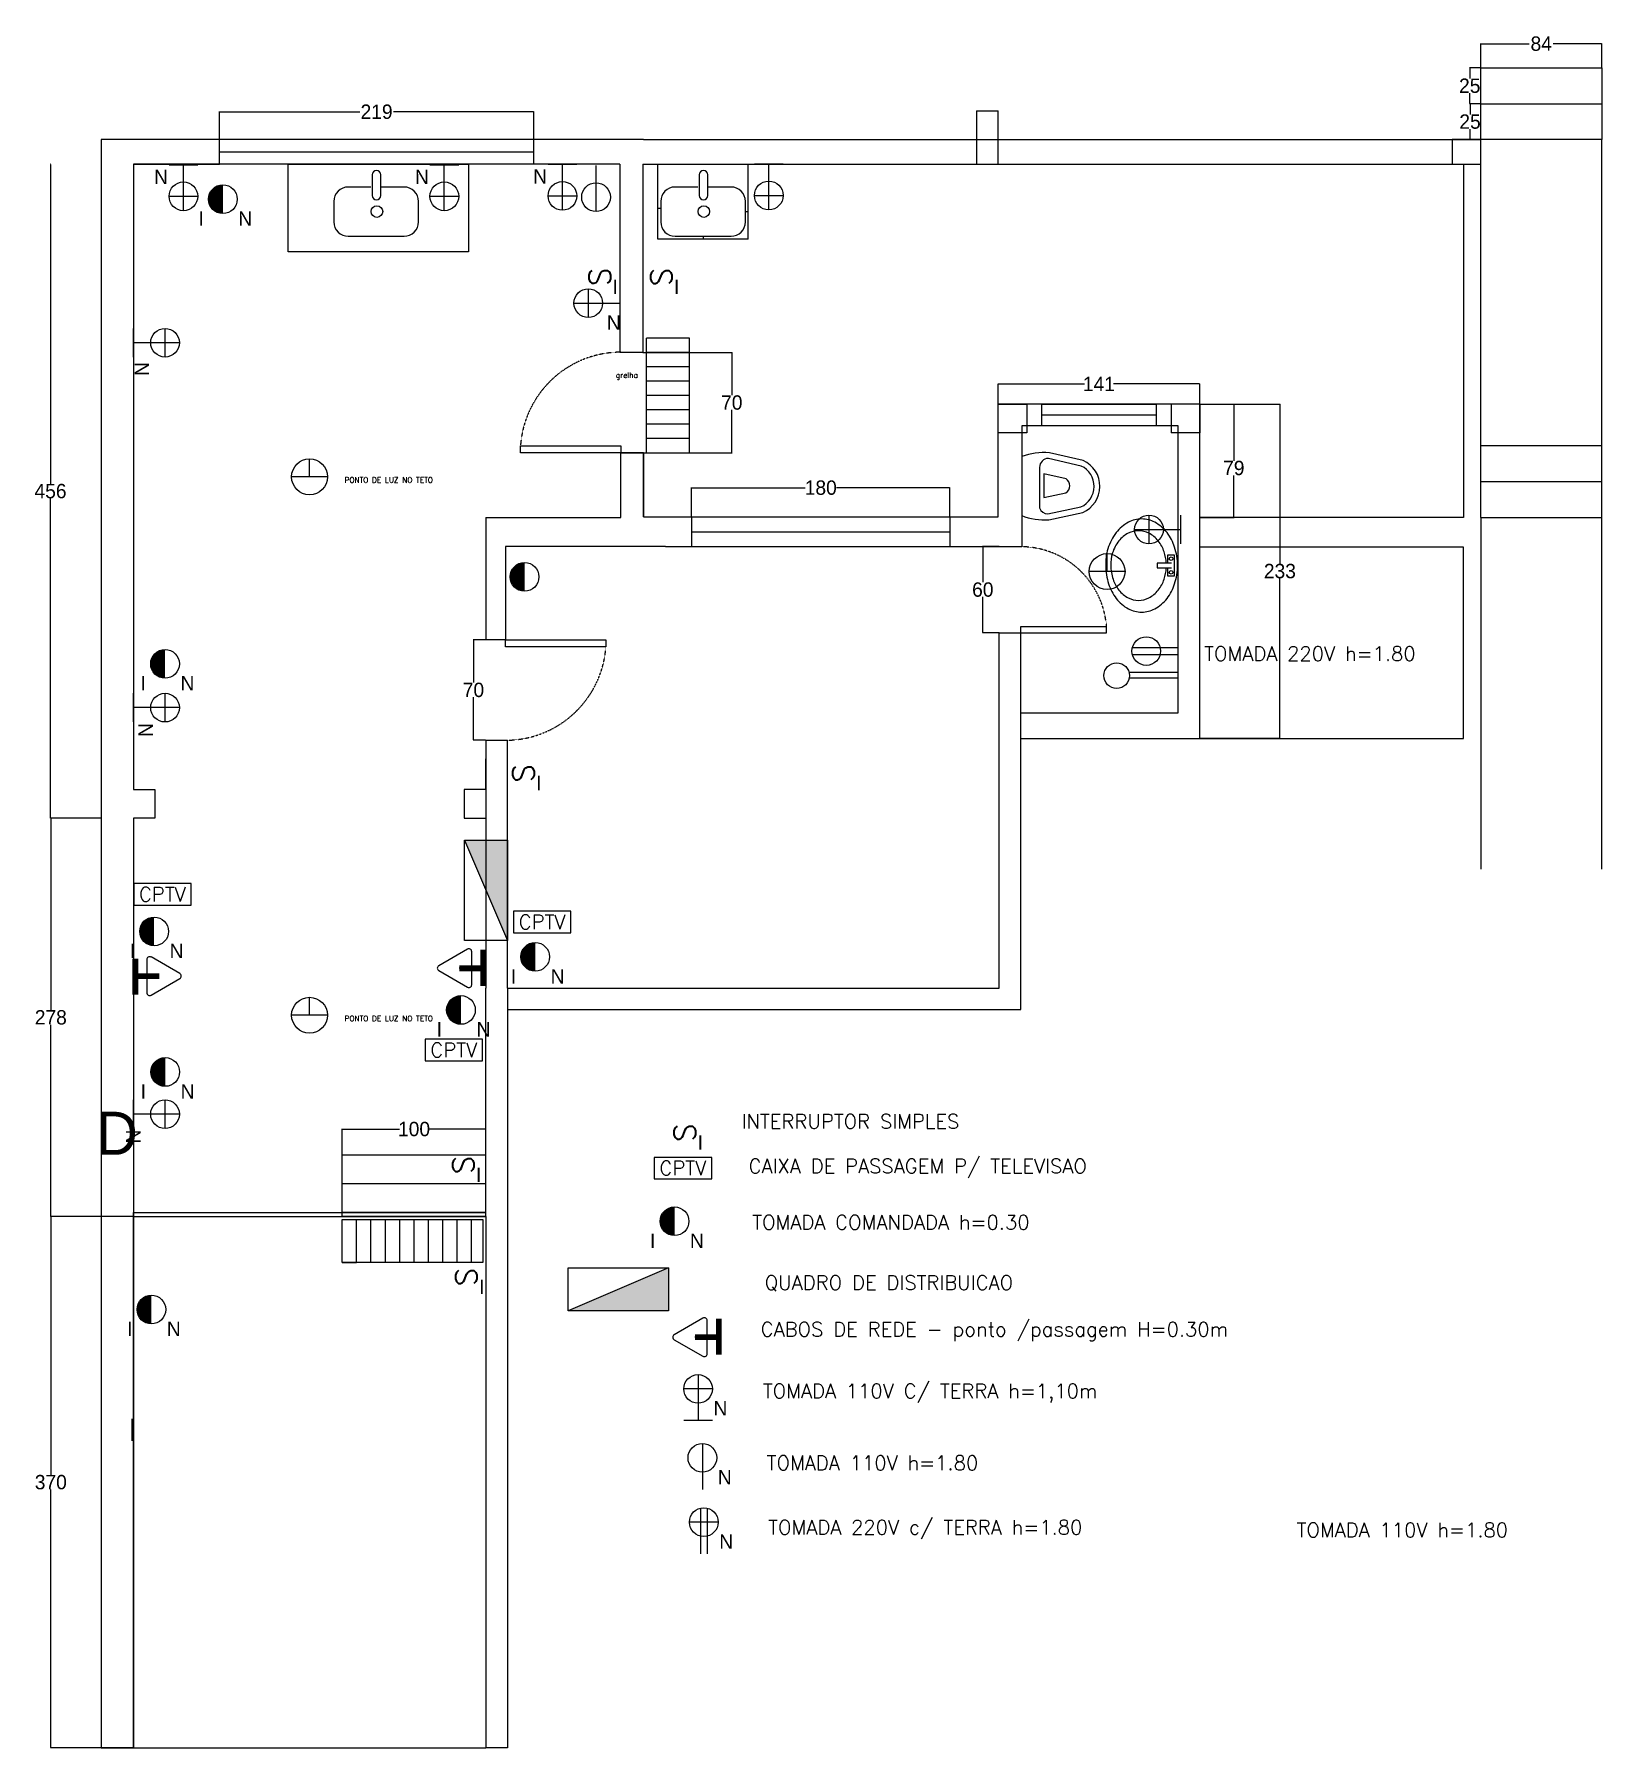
# Model space of a CAD drawing. Header units: inches. Extents: x -2639 to 1430, y -2753 to 410.
# Drawn here: x -424 to 668, y -986 to 207 of the extents above; entities that cross this region are included whole.
import ezdxf
from ezdxf.enums import TextEntityAlignment as Align

# ---------------------------------------------------------------- set-up
doc = ezdxf.new("R2010")
doc.units = ezdxf.units.IN
doc.header["$MEASUREMENT"] = 0
doc.linetypes.add('DASHED2', pattern=[0.375, 0.25, -0.125])
for name, color, linetype in [('2-MATERIAIS', 230, 'Continuous'), ('AMPLIACAO', 1, 'Continuous'), ('COTACAO', 230, 'Continuous'), ('COTAS-TEXTOS', 1, 'Continuous'), ('ELET-PONTOS', 5, 'Continuous'), ('ELETRICA-COMAND', 230, 'Continuous'), ('FEATURES', 1, 'Continuous'), ('PORTAS', 1, 'Continuous'), ('PTOSTEL', 5, 'Continuous'), ('PTSOMTV', 5, 'Continuous')]:
    doc.layers.add(name, color=color, linetype=linetype)
doc.styles.add('ROMANS', font='romans')
doc.dimstyles.new('Copy of Standard', dxfattribs={"dimtxt": 10.0005, "dimasz": 0.18, "dimexe": 0.18, "dimexo": 0.0625, "dimgap": 0.09, "dimtad": 0, "dimtih": 1, "dimtoh": 1, "dimdec": 0, "dimzin": 0, "dimdsep": 46, "dimtxsty": 'Standard', "dimcen": 0.09, "dimadec": 0, "dimazin": 0, "dimtfac": 1, "dimtdec": 0, "dimtofl": 0, "dimtmove": 0, "dimatfit": 3, "dimfxl": 1, "dimtolj": 1, "dimtzin": 0, "dimarcsym": 0})

# ---------------------------------------------------------------- blocks, each defined once
blk = doc.blocks.new('PET-LAV')
for p, q in [((-2.75, 7.26), (-2.75, 8.85)), ((-2.75, 8.85), (2.68, 8.85)), ((2.68, 8.85), (2.68, 7.26)), ((-0.65, 7.26), (-2.75, 7.26)), ((-0.65, 8.21), (-0.65, 4.56)), ((-0.65, 4.56), (0.58, 4.56)), ((0.58, 4.56), (0.58, 8.21)), ((2.68, 7.26), (0.58, 7.26))]:
    blk.add_line(p, q)
blk.add_lwpolyline([(-11.9, 0.58, 0.123897), (-11.06, -2.79, 0.105642), (-8.43, -5.89, 0.087132), (-4.33, -8.04, 0.093483), (-0.04, -8.57, 0.077421), (4.63, -7.84, 0.087132), (8.36, -5.89, 0.105642), (10.98, -2.79, 0.123897), (11.83, 0.58, 0.123897), (10.98, 3.95, 0.105642), (8.36, 7.05, 0.087132), (4.63, 9, 0.077421), (-0.04, 9.73, 0.077421), (-4.7, 9, 0.087132), (-8.43, 7.05, 0.105642), (-11.06, 3.95, 0.123897)], format="xyb", close=True)
for points in [[(-0.65, 6.86, 0.065957), (-3.52, 6.32, 0.088789), (-6.31, 4.81, 0.105013), (-8.27, 2.42, 0.120301), (-8.91, -0.2, 0.120301)], [(-8.91, -0.2, 0.120301), (-8.27, -2.83, 0.105013), (-6.31, -5.21, 0.088789), (-3.24, -6.87, 0.096303), (-0.04, -7.28, 0.079957), (3.45, -6.72, 0.088789), (6.24, -5.21, 0.105013), (8.2, -2.83, 0.120301), (8.84, -0.2, 0.120301), (8.2, 2.42, 0.105013), (6.24, 4.81, 0.088789), (3.45, 6.32, 0.065957), (0.58, 6.86, 0.079957)]]:
    blk.add_lwpolyline(points, format="xyb")
for centre in [(-1.78, 8.09), (1.7, 8.09)]:
    blk.add_circle(centre, 0.457)
blk = doc.blocks.new('PIA1')
at = {"layer": 'FEATURES', "xscale": 0.0273264, "yscale": 0.0273264, "zscale": 0.0273264, "rotation": 90}
blk.add_blockref('PET-LAV', (0.266, 0.001), dxfattribs=at)
blk = doc.blocks.new('T24')
at = {"layer": 'ELET-PONTOS'}
for p, q in [((-2.4, -0.3), (-2.4, -32.2)), ((2.4, -0.3), (2.4, -32.2))]:
    blk.add_line(p, q, dxfattribs=at)
blk.add_circle((0, -10), 10, dxfattribs=at)
blk = doc.blocks.new('T7')
at = {"layer": 'ELET-PONTOS'}
for p, q in [((0, 0), (0, -32)), ((10, -10), (-10, -10)), ((10, -32), (-10, -32))]:
    blk.add_line(p, q, dxfattribs=at)
blk.add_circle((0, -10), 10, dxfattribs=at)
blk = doc.blocks.new('T4')
at = {"layer": 'ELET-PONTOS'}
blk.add_line((0, 0), (0, -32), dxfattribs=at)
blk.add_circle((0, -10), 10, dxfattribs=at)
blk = doc.blocks.new('QDDIST')
at = {"layer": 'ELET-PONTOS'}
for p, q in [((-35, 0), (-35, 30)), ((-35, 30), (35, 30)), ((35, 30), (-35, 0)), ((35, 30), (35, 0)), ((35, 0), (-35, 0))]:
    blk.add_line(p, q, dxfattribs=at)
blk.add_solid([(-35, 0), (35, 30), (35, 0)], dxfattribs=at)
blk = doc.blocks.new('T28')
at = {"layer": 'ELET-PONTOS'}
for p, q in [((10, -10), (-10, -10)), ((-2.4, -0.3), (-2.4, -32)), ((2.4, -0.3), (2.4, -32))]:
    blk.add_line(p, q, dxfattribs=at)
blk.add_circle((0, -10), 10, dxfattribs=at)
blk = doc.blocks.new('PTTELBX')
at = {"layer": 'PTOSTEL'}
for p, q in [((21, 13.3), (1, 1.7)), ((24, -11.5), (24, 11.5)), ((1, -1.7), (21, -13.3)), ((11, -7.5), (11, -7.5))]:
    blk.add_line(p, q, dxfattribs=at)
for centre, start, end in [((22, 11.5), 0, 120), ((2, 0), 120, 240), ((22, -11.5), 240, 0)]:
    blk.add_arc(centre, 2, start, end, dxfattribs=at)
blk = doc.blocks.new('T10')
at = {"layer": 'ELET-PONTOS', "const_width": 10}
blk.add_lwpolyline([(0, -5, 0.999979), (0, -15, 1)], format="xyb", dxfattribs=at)
at = {"layer": 'ELET-PONTOS'}
blk.add_circle((0, -10), 10, dxfattribs=at)
blk = doc.blocks.new('CXPSTV')
at = {"layer": 'ELET-PONTOS'}
for p, q in [((-20, 0), (-20, -15)), ((20, 0), (-20, 0)), ((20, -15), (20, 0)), ((-20, -15), (20, -15))]:
    blk.add_line(p, q, dxfattribs=at)
at = {"layer": 'PTSOMTV', "style": 'ROMANS'}
blk.add_text('CPTV', height=10, dxfattribs=at).set_placement((-0.1, -7.5), align=Align.MIDDLE)
blk = doc.blocks.new('S1')
at = {"layer": 'ELET-PONTOS', "style": 'ROMANS'}
blk.add_text('S', height=15, dxfattribs=at).set_placement((0, -20), align=Align.MIDDLE)
blk = doc.blocks.new('*D171')
at = {"layer": 'COTACAO', "color": 0, "lineweight": -2}
for p, q in [((388.4, -50.4), (412.2, -50.4)), ((412, -50.5), (412, -89.8)), ((412, -129.1), (412, -100)), ((388.4, -129.3), (412.2, -129.3))]:
    blk.add_line(p, q, dxfattribs=at)
at = {"layer": 'COTACAO', "color": 0}
for points in [[(412, -50.5), (412, -50.5), (412, -50.4)], [(412, -129.1), (412, -129.1), (412, -129.3)]]:
    blk.add_solid(points, dxfattribs=at)
at = {"layer": 'Defpoints', "color": 0}
for p in [(388.3, -50.4), (388.3, -129.3), (412, -129.3)]:
    blk.add_point(p, dxfattribs=at)
at = {"layer": 'COTACAO', "color": 0, "insert": (412, -94.9), "char_height": 10, "attachment_point": 5}
blk.add_mtext('\\A1;79', dxfattribs=at)
blk = doc.blocks.new('*D172')
at = {"layer": 'COTACAO', "color": 0, "lineweight": -2}
for p, q in [((247.7, -50.3), (247.7, -36.2)), ((247.9, -36.3), (307.9, -36.3)), ((388.1, -36.3), (328.1, -36.3)), ((388.3, -50.3), (388.3, -36.2))]:
    blk.add_line(p, q, dxfattribs=at)
at = {"layer": 'COTACAO', "color": 0}
for points in [[(247.9, -36.3), (247.9, -36.4), (247.7, -36.3)], [(388.1, -36.3), (388.1, -36.4), (388.3, -36.3)]]:
    blk.add_solid(points, dxfattribs=at)
at = {"layer": 'Defpoints', "color": 0}
for p in [(388.3, -36.3), (247.7, -50.4), (388.3, -50.4)]:
    blk.add_point(p, dxfattribs=at)
at = {"layer": 'COTACAO', "color": 0, "insert": (318, -36.3), "char_height": 10, "attachment_point": 5}
blk.add_mtext('\\A1;141', dxfattribs=at)
blk = doc.blocks.new('*D173')
at = {"layer": 'COTACAO', "color": 0, "lineweight": -2}
for p, q in [((-294.7, 133.9), (-294.7, 153.4)), ((-294.5, 153.3), (-197, 153.3)), ((-76, 153.3), (-173.5, 153.3)), ((-75.8, 133.9), (-75.8, 153.4))]:
    blk.add_line(p, q, dxfattribs=at)
at = {"layer": 'COTACAO', "color": 0}
for points in [[(-294.5, 153.3), (-294.5, 153.2), (-294.7, 153.3)], [(-76, 153.3), (-76, 153.2), (-75.8, 153.3)]]:
    blk.add_solid(points, dxfattribs=at)
at = {"layer": 'Defpoints', "color": 0}
for p in [(-75.8, 153.3), (-294.7, 133.9), (-75.8, 133.9)]:
    blk.add_point(p, dxfattribs=at)
at = {"layer": 'COTACAO', "color": 0, "insert": (-185.3, 153.3), "char_height": 10, "attachment_point": 5}
blk.add_mtext('\\A1;219', dxfattribs=at)
blk = doc.blocks.new('*D174')
at = {"layer": 'COTACAO', "color": 0, "lineweight": -2}
for p, q in [((34.2, -128.9), (34.2, -108.4)), ((34.4, -108.6), (113.3, -108.6)), ((214, -108.6), (135.1, -108.6)), ((214.2, -128.9), (214.2, -108.4))]:
    blk.add_line(p, q, dxfattribs=at)
at = {"layer": 'COTACAO', "color": 0}
for points in [[(34.4, -108.6), (34.4, -108.6), (34.2, -108.6)], [(214, -108.6), (214, -108.6), (214.2, -108.6)]]:
    blk.add_solid(points, dxfattribs=at)
at = {"layer": 'Defpoints', "color": 0}
for p in [(214.2, -108.6), (34.2, -128.9), (214.2, -128.9)]:
    blk.add_point(p, dxfattribs=at)
at = {"layer": 'COTACAO', "color": 0, "insert": (124.2, -108.6), "char_height": 10, "attachment_point": 5}
blk.add_mtext('\\A1;180', dxfattribs=at)
blk = doc.blocks.new('*D175')
at = {"layer": 'COTACAO', "color": 0, "lineweight": -2}
for p, q in [((0.2, -14.3), (62.4, -14.3)), ((62.2, -14.4), (62.2, -44.2)), ((62.2, -84.1), (62.2, -54.4)), ((0.8, -84.3), (62.4, -84.3))]:
    blk.add_line(p, q, dxfattribs=at)
at = {"layer": 'COTACAO', "color": 0}
for points in [[(62.2, -14.4), (62.3, -14.4), (62.2, -14.3)], [(62.2, -84.1), (62.3, -84.1), (62.2, -84.3)]]:
    blk.add_solid(points, dxfattribs=at)
at = {"layer": 'Defpoints', "color": 0}
for p in [(0.2, -14.3), (0.7, -84.3), (62.2, -84.3)]:
    blk.add_point(p, dxfattribs=at)
at = {"layer": 'COTACAO', "color": 0, "insert": (62.2, -49.3), "char_height": 10, "attachment_point": 5}
blk.add_mtext('\\A1;70', dxfattribs=at)
blk = doc.blocks.new('*D176')
at = {"layer": 'COTACAO', "color": 0, "lineweight": -2}
for p, q in [((-109.3, -214.5), (-118, -214.5)), ((-117.8, -214.7), (-117.8, -244.4)), ((-117.8, -284.3), (-117.8, -254.6)), ((-109.3, -284.5), (-118, -284.5))]:
    blk.add_line(p, q, dxfattribs=at)
at = {"layer": 'COTACAO', "color": 0}
for points in [[(-117.8, -214.7), (-117.7, -214.7), (-117.8, -214.5)], [(-117.8, -284.3), (-117.7, -284.3), (-117.8, -284.5)]]:
    blk.add_solid(points, dxfattribs=at)
at = {"layer": 'Defpoints', "color": 0}
for p in [(-109.2, -214.5), (-117.8, -284.5), (-109.2, -284.5)]:
    blk.add_point(p, dxfattribs=at)
at = {"layer": 'COTACAO', "color": 0, "insert": (-117.8, -249.5), "char_height": 10, "attachment_point": 5}
blk.add_mtext('\\A1;70', dxfattribs=at)
blk = doc.blocks.new('*D177')
at = {"layer": 'COTACAO', "color": 0, "lineweight": -2}
for p, q in [((248.4, -149.6), (236.9, -149.6)), ((237.1, -149.8), (237.1, -174.5)), ((237.1, -209.4), (237.1, -184.7)), ((248.4, -209.6), (236.9, -209.6))]:
    blk.add_line(p, q, dxfattribs=at)
at = {"layer": 'COTACAO', "color": 0}
for points in [[(237, -149.8), (237.1, -149.8), (237.1, -149.6)], [(237, -209.4), (237.1, -209.4), (237.1, -209.6)]]:
    blk.add_solid(points, dxfattribs=at)
at = {"layer": 'Defpoints', "color": 0}
for p in [(237.1, -149.6), (248.5, -149.6), (248.5, -209.6)]:
    blk.add_point(p, dxfattribs=at)
at = {"layer": 'COTACAO', "color": 0, "insert": (237.1, -179.6), "char_height": 10, "attachment_point": 5}
blk.add_mtext('\\A1;60', dxfattribs=at)
blk = doc.blocks.new('*D178')
at = {"layer": 'COTACAO', "color": 0, "lineweight": -2}
for p, q in [((-209.2, -573.3), (-209.2, -555.2)), ((-209, -555.4), (-169.3, -555.4)), ((-109.4, -555.4), (-149.1, -555.4)), ((-109.2, -573.3), (-109.2, -555.2))]:
    blk.add_line(p, q, dxfattribs=at)
at = {"layer": 'COTACAO', "color": 0}
for points in [[(-209, -555.4), (-209, -555.4), (-209.2, -555.4)], [(-109.4, -555.4), (-109.4, -555.4), (-109.2, -555.4)]]:
    blk.add_solid(points, dxfattribs=at)
at = {"layer": 'Defpoints', "color": 0}
for p in [(-209.2, -555.4), (-209.2, -573.4), (-109.2, -573.4)]:
    blk.add_point(p, dxfattribs=at)
at = {"layer": 'COTACAO', "color": 0, "insert": (-159.2, -555.4), "char_height": 10, "attachment_point": 5}
blk.add_mtext('\\A1;100', dxfattribs=at)
blk = doc.blocks.new('*D179')
at = {"layer": 'COTACAO', "color": 0, "lineweight": -2}
for p, q in [((584.1, 183.9), (584.1, 200.9)), ((584.2, 200.7), (617.8, 200.7)), ((668.2, 200.7), (634.6, 200.7)), ((668.4, 183.9), (668.4, 200.9))]:
    blk.add_line(p, q, dxfattribs=at)
at = {"layer": 'COTACAO', "color": 0}
for points in [[(584.2, 200.8), (584.2, 200.7), (584.1, 200.7)], [(668.2, 200.8), (668.2, 200.7), (668.4, 200.7)]]:
    blk.add_solid(points, dxfattribs=at)
at = {"layer": 'Defpoints', "color": 0}
for p in [(668.4, 200.7), (584.1, 183.9), (668.4, 183.9)]:
    blk.add_point(p, dxfattribs=at)
at = {"layer": 'COTACAO', "color": 0, "insert": (626.2, 200.7), "char_height": 10, "attachment_point": 5}
blk.add_mtext('\\A1;84', dxfattribs=at)
blk = doc.blocks.new('*D180')
at = {"layer": 'COTACAO', "color": 0, "lineweight": -2}
for p, q in [((584, 183.9), (576.2, 183.9)), ((576.4, 183.7), (576.4, 176.5)), ((584, 158.9), (576.2, 158.9)), ((576.4, 159), (576.4, 166.3))]:
    blk.add_line(p, q, dxfattribs=at)
at = {"layer": 'COTACAO', "color": 0}
for points in [[(576.4, 183.7), (576.4, 183.7), (576.4, 183.9)], [(576.4, 159), (576.4, 159), (576.4, 158.9)]]:
    blk.add_solid(points, dxfattribs=at)
at = {"layer": 'Defpoints', "color": 0}
for p in [(576.4, 183.9), (584.1, 183.9), (584.1, 158.9)]:
    blk.add_point(p, dxfattribs=at)
at = {"layer": 'COTACAO', "color": 0, "insert": (576.4, 171.4), "char_height": 10, "attachment_point": 5}
blk.add_mtext('\\A1;25', dxfattribs=at)
blk = doc.blocks.new('*D181')
at = {"layer": 'COTACAO', "color": 0, "lineweight": -2}
for p, q in [((584, 158.9), (576.4, 158.9)), ((576.6, 158.7), (576.6, 151.5)), ((584, 133.9), (576.4, 133.9)), ((576.6, 134), (576.6, 141.3))]:
    blk.add_line(p, q, dxfattribs=at)
at = {"layer": 'COTACAO', "color": 0}
for points in [[(576.6, 158.7), (576.7, 158.7), (576.6, 158.9)], [(576.6, 134), (576.7, 134), (576.6, 133.9)]]:
    blk.add_solid(points, dxfattribs=at)
at = {"layer": 'Defpoints', "color": 0}
for p in [(576.6, 158.9), (584.1, 158.9), (584.1, 133.9)]:
    blk.add_point(p, dxfattribs=at)
at = {"layer": 'COTACAO', "color": 0, "insert": (576.6, 146.4), "char_height": 10, "attachment_point": 5}
blk.add_mtext('\\A1;25', dxfattribs=at)
blk = doc.blocks.new('*D182')
at = {"layer": 'COTACAO', "color": 0, "lineweight": -2}
for p, q in [((-354.8, -616.4), (-412.5, -616.4)), ((-412.3, -616.5), (-412.3, -796.3)), ((-412.3, -986.2), (-412.3, -806.5)), ((-354.8, -986.4), (-412.5, -986.4))]:
    blk.add_line(p, q, dxfattribs=at)
at = {"layer": 'COTACAO', "color": 0}
for points in [[(-412.3, -616.5), (-412.3, -616.5), (-412.3, -616.4)], [(-412.3, -986.2), (-412.3, -986.2), (-412.3, -986.4)]]:
    blk.add_solid(points, dxfattribs=at)
at = {"layer": 'Defpoints', "color": 0}
for p in [(-412.3, -616.4), (-354.7, -616.4), (-354.7, -986.4)]:
    blk.add_point(p, dxfattribs=at)
at = {"layer": 'COTACAO', "color": 0, "insert": (-412.3, -801.4), "char_height": 10, "attachment_point": 5}
blk.add_mtext('\\A1;370', dxfattribs=at)
blk = doc.blocks.new('*D183')
at = {"layer": 'COTACAO', "color": 0, "lineweight": -2}
for p, q in [((-377.3, -338.8), (-412.5, -338.8)), ((-412.3, -339), (-412.3, -472.5)), ((-412.3, -616.2), (-412.3, -482.7)), ((-377.3, -616.4), (-412.5, -616.4))]:
    blk.add_line(p, q, dxfattribs=at)
at = {"layer": 'COTACAO', "color": 0}
for points in [[(-412.3, -339), (-412.3, -339), (-412.3, -338.8)], [(-412.3, -616.2), (-412.3, -616.2), (-412.3, -616.4)]]:
    blk.add_solid(points, dxfattribs=at)
at = {"layer": 'Defpoints', "color": 0}
for p in [(-412.3, -338.8), (-377.3, -338.8), (-377.3, -616.4)]:
    blk.add_point(p, dxfattribs=at)
at = {"layer": 'COTACAO', "color": 0, "insert": (-412.3, -477.6), "char_height": 10, "attachment_point": 5}
blk.add_mtext('\\A1;278', dxfattribs=at)
blk = doc.blocks.new('*D184')
at = {"layer": 'COTACAO', "color": 0, "lineweight": -2}
for p, q in [((-412.3, 116.8), (-412.6, 116.8)), ((-412.5, 116.6), (-412.5, -105.9)), ((-412.5, -338.7), (-412.5, -116.1)), ((-412.4, -338.8), (-412.6, -338.8))]:
    blk.add_line(p, q, dxfattribs=at)
at = {"layer": 'COTACAO', "color": 0}
for points in [[(-412.5, 116.6), (-412.4, 116.6), (-412.5, 116.8)], [(-412.5, -338.7), (-412.4, -338.7), (-412.5, -338.8)]]:
    blk.add_solid(points, dxfattribs=at)
at = {"layer": 'Defpoints', "color": 0}
for p in [(-412.5, 116.8), (-412.2, 116.8), (-412.3, -338.8)]:
    blk.add_point(p, dxfattribs=at)
at = {"layer": 'COTACAO', "color": 0, "insert": (-412.5, -111), "char_height": 10, "attachment_point": 5}
blk.add_mtext('\\A1;456', dxfattribs=at)
blk = doc.blocks.new('*D185')
at = {"layer": 'Defpoints', "color": 0}
for p in [(388.4, -50.4), (388.4, -283.1), (444.1, -283.1)]:
    blk.add_point(p, dxfattribs=at)
at = {"layer": 'PORTAS', "color": 0, "lineweight": -2}
for p, q in [((388.4, -50.4), (444.3, -50.4)), ((444.1, -50.5), (444.1, -161.6)), ((444.1, -282.9), (444.1, -171.8)), ((388.4, -283.1), (444.3, -283.1))]:
    blk.add_line(p, q, dxfattribs=at)
at = {"layer": 'PORTAS', "color": 0}
for points in [[(444.1, -50.5), (444.2, -50.5), (444.1, -50.4)], [(444.1, -282.9), (444.2, -282.9), (444.1, -283.1)]]:
    blk.add_solid(points, dxfattribs=at)
at = {"layer": 'PORTAS', "color": 0, "insert": (444.1, -166.7), "char_height": 10, "attachment_point": 5}
blk.add_mtext('\\A1;233', dxfattribs=at)

msp = doc.modelspace()

# ---------------------------------------------------------------- linework, layer by layer
for p, q in [((584.1, 158.9), (584.1, 183.9)), ((584.1, 183.9), (668.4, 183.9)), ((668.4, 183.9), (668.4, 158.9)), ((584.1, 133.9), (584.1, 158.9)), ((584.1, 158.9), (668.4, 158.9)), ((668.4, 158.9), (668.4, 133.9)), ((-355.1, 133.9), (-377.3, 133.9)), ((-377.3, 133.9), (-377.3, -986.4)), ((0.7, 133.9), (-355.1, 133.9)), ((-294.7, 116.8), (-294.7, 133.9)), ((-75.8, 116.8), (-75.8, 133.9)), ((0.7, 133.9), (584.1, 133.9)), ((584.1, -129.3), (584.1, 133.9)), ((668.4, 133.9), (584.1, 133.9)), ((668.4, -374.3), (668.4, 133.9)), ((-294.7, 125.3), (-75.8, 125.3)), ((-354.7, 116.8), (-354.7, -318.8)), ((-15.8, 116.8), (-354.7, 116.8)), ((-354.7, 116.8), (-294.7, 116.8)), ((-15.8, 116.8), (-75.8, 116.8)), ((-15.8, 116.8), (-15.7, -14.3)), ((0.2, 116.8), (572, 116.8)), ((0.2, 116.8), (0.2, -14.3)), ((572, 116.8), (572, -129.3)), ((2.7, -84.3), (2.7, -4.3)), ((32.7, -4.3), (2.7, -4.3)), ((32.7, -84.3), (32.7, -4.3)), ((0.2, -14.3), (-15.7, -14.3)), ((32.7, -14.3), (2.7, -14.3)), ((32.7, -24.3), (2.7, -24.3)), ((32.7, -34.3), (2.7, -34.3)), ((32.7, -44.3), (2.7, -44.3)), ((32.7, -54.3), (2.7, -54.3)), ((247.7, -128.9), (247.7, -50.4)), ((388.3, -50.4), (247.7, -50.4)), ((278, -50.4), (358, -50.4)), ((278, -50.4), (278, -65.4)), ((278, -57.9), (358, -57.9)), ((358, -50.4), (358, -65.4)), ((388.3, -283.3), (388.3, -50.4)), ((32.7, -64.3), (2.7, -64.3)), ((373.3, -65.4), (264.2, -65.4)), ((264.2, -65.4), (264.2, -149.6)), ((373.3, -265.4), (373.3, -65.4)), ((32.7, -74.3), (2.7, -74.3)), ((32.7, -84.3), (32.7, -74.3)), ((668.4, -79.3), (584.1, -79.3)), ((668.4, -104.3), (668.4, -79.3)), ((-15, -129.4), (-15, -84.3)), ((-15, -84.3), (0.7, -84.3)), ((0.7, -84.3), (-15, -84.3)), ((0.7, -84.3), (0.7, -128.9)), ((0.7, -128.9), (0.7, -84.3)), ((2.7, -84.3), (32.7, -84.3)), ((584.1, -129.3), (584.1, -104.3)), ((584.1, -129.3), (584.1, -104.3)), ((584.1, -104.3), (668.4, -104.3)), ((-109.2, -129.4), (-15, -129.4)), ((-109.2, -129.4), (-109.2, -214.5)), ((0.7, -128.9), (0.7, -128.9)), ((0.7, -128.9), (247.7, -128.9)), ((34.2, -128.9), (214.2, -128.9)), ((34.2, -128.9), (34.2, -149.6)), ((214.2, -128.9), (214.2, -149.6)), ((572, -129.3), (388.3, -129.3)), ((584.1, -129.3), (584.1, -374.3)), ((584.1, -129.3), (668.4, -129.3)), ((34.2, -139.3), (214.2, -139.3)), ((16, -149.6), (-95.5, -149.6)), ((-95.5, -149.6), (-95.5, -214.5)), ((16, -149.6), (264.2, -149.6)), ((373.3, -265.4), (373.3, -149.8)), ((572, -150), (388.3, -150)), ((572, -283.3), (572, -150)), ((373.3, -265.4), (373.3, -195.4)), ((-95.5, -214.5), (-109.2, -214.5)), ((248.5, -457.2), (248.5, -209.6)), ((248.5, -209.6), (263.5, -209.6)), ((263.5, -472.2), (263.5, -209.6)), ((263.5, -265.4), (373.3, -265.4)), ((-109.2, -284.5), (-109.2, -457.2)), ((-94.1, -457.2), (-94.1, -284.5)), ((263.5, -283.3), (572, -283.3)), ((-109.2, -318.8), (-109.2, -297.4)), ((-354.7, -318.8), (-339.7, -318.8)), ((-339.7, -318.8), (-339.7, -338.8)), ((-109.2, -318.8), (-124.2, -318.8)), ((-124.2, -318.8), (-124.2, -338.8)), ((-109.2, -318.8), (-109.2, -318.8)), ((-339.7, -338.8), (-354.7, -338.8)), ((-354.7, -338.8), (-354.7, -986.4)), ((-124.2, -338.8), (-109.2, -338.8)), ((-109.2, -616.4), (-109.2, -457.2)), ((-94.1, -457.2), (248.5, -457.2)), ((-94.1, -457.2), (-94.1, -986.4)), ((-94.1, -472.2), (263.5, -472.2)), ((-209.2, -593.4), (-209.2, -573.4)), ((-209.2, -573.4), (-109.2, -573.4)), ((-209.2, -613.4), (-209.2, -593.4)), ((-209.2, -593.4), (-109.2, -593.4)), ((-354.7, -616.4), (-354.7, -613.4)), ((-354.7, -613.4), (-109.2, -613.4)), ((-354.7, -986.4), (-354.7, -616.4)), ((-354.7, -616.4), (-109.2, -616.4)), ((-109.2, -613.4), (-209.2, -613.4)), ((-109.2, -613.4), (-209.2, -613.4)), ((-209.2, -618.4), (-111.2, -618.4)), ((-209.2, -648.4), (-209.2, -618.4)), ((-199.2, -648.4), (-199.2, -618.4)), ((-189.2, -648.4), (-189.2, -618.4)), ((-179.2, -648.4), (-179.2, -618.4)), ((-169.2, -648.4), (-169.2, -618.4)), ((-159.2, -648.4), (-159.2, -618.4)), ((-149.2, -648.4), (-149.2, -618.4)), ((-139.2, -648.4), (-139.2, -618.4)), ((-129.2, -648.4), (-129.2, -618.4)), ((-119.2, -648.4), (-119.2, -618.4)), ((-111.2, -618.4), (-111.2, -648.4)), ((-109.2, -616.4), (-109.2, -986.4)), ((-111.2, -648.4), (-209.2, -648.4)), ((-209.2, -648.4), (-199.2, -648.4)), ((-355.6, -772.6), (-355.6, -757.3)), ((-377.3, -986.4), (-109.2, -986.4)), ((-94.1, -986.4), (-109.2, -986.4))]:
    msp.add_line(p, q)
at = {"layer": '2-MATERIAIS', "linetype": 'Continuous'}
for p, q in [((-232, -101), (-232, -88.5)), ((-219.5, -101), (-244.5, -101)), ((323.7, -167), (323.7, -154.5)), ((336.2, -167), (311.2, -167)), ((-232, -476.1), (-232, -463.6)), ((-219.5, -476.1), (-244.5, -476.1))]:
    msp.add_line(p, q, dxfattribs=at)
at = {"layer": '2-MATERIAIS', "color": 3, "linetype": 'Continuous'}
for p, q in [((-345.3, -448.8), (-336.7, -448.8)), ((-119.1, -443.3), (-127.7, -443.4)), ((45.1, -700.4), (36.5, -700.4))]:
    msp.add_line(p, q, dxfattribs=at)
at = {"layer": '2-MATERIAIS', "const_width": 4}
for points in [[(-127.7, -443.4), (-119.1, -443.4), (-111, -443.4), (-111, -430.4)], [(-353.4, -448.8), (-353.4, -436.6)], [(-111, -443.4), (-111, -455.6)], [(-336.7, -448.8), (-345.3, -448.8), (-353.4, -448.8), (-353.4, -461.7)], [(36.5, -700.4), (45.1, -700.4), (53.2, -700.4), (53.2, -687.4)], [(53.2, -700.4), (53.2, -712.6)]]:
    msp.add_lwpolyline(points, dxfattribs=at)
at = {"layer": '2-MATERIAIS', "linetype": 'Continuous'}
for centre in [(-232, -101), (323.7, -167), (-232, -476.1)]:
    msp.add_circle(centre, 12.5, dxfattribs=at)
at = {"layer": 'AMPLIACAO'}
for p, q in [((10.7, 64.6), (10.7, 116.8)), ((73.7, 64.6), (73.7, 116.8)), ((12.7, 86), (10.7, 86)), ((71.7, 83.8), (73.7, 83.8)), ((73.7, 64.6), (10.7, 64.6)), ((42.2, 66.6), (42.2, 64.6)), ((264.2, -86.9), (264.2, -128)), ((373.2, -237.3), (339.1, -237.3)), ((373.2, -241.3), (339.2, -241.3))]:
    msp.add_line(p, q, dxfattribs=at)
msp.add_lwpolyline([(-121.2, 116.8), (-121.2, 55.8), (-246.9, 55.8), (-246.9, 116.8)], close=True, dxfattribs=at)
for points in [[(-182.3, 94.9), (-182.3, 109.5, 0.979441), (-188.3, 109.5), (-188.3, 94.9, 0.979441)], [(45.5, 94.9), (45.5, 109.5, 0.979441), (39.5, 109.5), (39.5, 94.9, 0.979441)], [(276.7, -122.6, 0.3355), (282.5, -126.9), (305.4, -122, 0.640451), (305.7, -93.5), (282.8, -88.2, 0.426933), (276.7, -94.4)], [(279.7, -115.4), (295, -112.1, 0.544856), (295.1, -102.5), (279.7, -99)]]:
    msp.add_lwpolyline(points, format="xyb", close=True, dxfattribs=at)
for points in [[(-189.3, 100.9), (-205.1, 100.9, 0.414214), (-215.1, 90.9), (-215.1, 76.6, 0.414214), (-205.1, 66.6), (-166.1, 66.6, 0.414214), (-156.1, 76.6), (-156.1, 90.9, 0.414214), (-166.1, 100.9), (-181.3, 100.9), (-182.3, 100.9)], [(38.5, 100.9), (22.7, 100.9, 0.414214), (12.7, 90.9), (12.7, 76.6, 0.414214), (22.7, 66.6), (61.7, 66.6, 0.414214), (71.7, 76.6), (71.7, 90.9, 0.414214), (61.7, 100.9), (46.5, 100.9), (45.5, 100.9)], [(264.2, -128, 0.114353), (283.1, -130.9), (306.7, -125.8, 0.65669), (307, -89.7), (283.5, -84.3, 0.116618), (264.2, -86.9, 0.116618)]]:
    msp.add_lwpolyline(points, format="xyb", dxfattribs=at)
for points in [[(-178.3, 100.9), (-179.3, 100.9)], [(49.5, 100.9), (48.5, 100.9)]]:
    msp.add_lwpolyline(points, dxfattribs=at)
for centre, radius in [((-185.1, 83.8), 4.04), ((42.7, 83.8), 4.04), ((330.4, -239.5), 8.93)]:
    msp.add_circle(centre, radius, dxfattribs=at)
at = {"layer": 'COTACAO'}
msp.add_line((-109.2, -284.5), (-94.1, -284.5), dxfattribs=at)
at = {"layer": 'PORTAS'}
for p, q in [((232.7, 153.9), (232.7, 116.8)), ((232.7, 153.9), (247.7, 153.9)), ((247.7, 133.9), (247.7, 153.9)), ((247.7, 116.8), (247.7, 133.9)), ((584.1, 133.9), (564.1, 133.9)), ((564.1, 133.9), (564.1, 116.8)), ((564.1, 116.8), (584.1, 116.8)), ((247.7, -50.4), (267.7, -50.4)), ((267.7, -50.4), (267.7, -70.4)), ((388.3, -50.4), (368.3, -50.4)), ((368.3, -50.4), (368.3, -70.4)), ((388.3, -50.4), (388.3, -70.4)), ((267.7, -70.4), (247.7, -70.4)), ((388.3, -70.4), (368.3, -70.4)), ((-209.2, -616.4), (-209.2, -613.4)), ((-209.2, -613.4), (-109.2, -613.4)), ((-109.2, -616.4), (-209.2, -616.4))]:
    msp.add_line(p, q, dxfattribs=at)
for points in [[(-15, -84.3), (-85, -84.3), (-85, -79.3), (-15, -79.3)], [(-95.5, -214.5), (-25.5, -214.5), (-25.5, -219.5), (-95.5, -219.5)], [(263.3, -209.7), (323.3, -209.7), (323.3, -205.4), (263.3, -205.4)]]:
    msp.add_lwpolyline(points, close=True, dxfattribs=at)
at = {"layer": 'PORTAS', "linetype": 'DASHED2', "ltscale": 0.5}
for centre, radius, start, end in [((-15.1, -84.3), 70.1, 89.9151, 175.8428), ((263.4, -209.8), 60.1, 4.1572, 90.0849), ((-95.4, -214.4), 70.1, 269.9151, 355.8428)]:
    msp.add_arc(centre, radius, start, end, dxfattribs=at)

# ---------------------------------------------------------------- block references
at = {"layer": '2-MATERIAIS'}
for name, p, rotation in [('T7', (-319.9, 84.4), 180), ('T7', (-138.1, 84.4), 180), ('T7', (-55.8, 84.7), 180), ('T4', (-32.4, 83.8), 180), ('T7', (88, 85), 180), ('T7', (-47.8, 20), 90), ('T7', (-322.7, -7.6), 270), ('T7', (342.9, -137.7), 90), ('T24', (341, -222.4), 90), ('T7', (-322.7, -261.8), 270), ('QDDIST', (-94.1, -389.1), 90), ('PTTELBX', (-321.4, -448.8), 180), ('T7', (-322.7, -545), 270)]:
    msp.add_blockref(name, p, dxfattribs=dict(at, rotation=rotation))
for name, p in [('T10', (-292.4, 102.4)), ('T10', (-82.2, -160.7)), ('T10', (-332.7, -221.3)), ('CXPSTV', (-334.5, -384.3)), ('CXPSTV', (-69.9, -403.6)), ('T10', (-340.3, -407.7)), ('T10', (-74.8, -425.4)), ('PTTELBX', (-143, -443.3)), ('T10', (-126.5, -462.4)), ('CXPSTV', (-131.4, -492.8)), ('T10', (-332.6, -505.6)), ('CXPSTV', (28.2, -575.1)), ('T10', (22.3, -609.6)), ('QDDIST', (-16.9, -682.1)), ('T10', (-342.2, -671.1)), ('PTTELBX', (21.1, -700.4)), ('T7', (38.7, -726.4)), ('T4', (41.7, -774.4)), ('T28', (42.7, -819.2))]:
    msp.add_blockref(name, p, dxfattribs=at)
at = {"layer": 'ELETRICA-COMAND', "rotation": 90}
for p in [(-49.9, 38.3), (-7, 38.2), (-103.1, -307.5), (9.4, -557.9), (-145, -580.4), (-142.9, -658.4)]:
    msp.add_blockref('S1', p, dxfattribs=at)
at = {"layer": 'PORTAS', "xscale": 100, "yscale": 100, "zscale": 100, "rotation": 180}
msp.add_blockref('PIA1', (372.8, -162.8), dxfattribs=at)

# ---------------------------------------------------------------- texts
at = {"layer": '2-MATERIAIS'}
for rotation, p in [(180, (-335.5, 107.9)), (180, (-153.7, 107.9)), (180, (-71.4, 108.3)), (270, (-348.9, -25.9)), (270, (-346.2, -277.4)), (270, (-354.8, -560.6))]:
    msp.add_text('N', height=10, rotation=rotation, dxfattribs=at).set_placement(p, align=Align.MIDDLE)
for s, p in [('I', (-307.5, 78.9)), ('N', (-276.8, 78.9)), ('N', (-20, 6.5)), ('I', (-347.9, -244.8)), ('N', (-317.1, -244.8)), ('I', (-355.4, -431.3)), ('N', (-324.7, -431.3)), ('I', (-89.9, -449)), ('N', (-59.2, -449)), ('I', (-141.6, -485.9)), ('N', (-110.8, -485.9)), ('I', (-347.8, -529.2)), ('N', (-317, -529.2)), ('I', (7.1, -633.2)), ('N', (37.9, -633.2)), ('I', (-357.3, -694.6)), ('N', (-326.6, -694.6)), ('N', (54.3, -749.9)), ('N', (57.3, -797.9)), ('N', (58.3, -842.8))]:
    msp.add_text(s, height=10, dxfattribs=at).set_placement(p, align=Align.MIDDLE)
at = {"layer": 'COTACAO', "color": 4}
msp.add_text('D', height=30, dxfattribs=at).set_placement((-380.6, -573.3))
at = {"layer": 'COTAS-TEXTOS', "color": 0, "style": 'ROMANS'}
for s, height, p in [('grelha', 3.75, (-18.6, -32.1)), ('PONTO DE LUZ NO TETO', 3.75, (-207.6, -105.1)), ('TOMADA 220V h=1.80', 10, (391.3, -229.2)), ('PONTO DE LUZ NO TETO', 3.75, (-207.6, -480.2)), ('INTERRUPTOR SIMPLES', 10, (69, -555.1)), ('CAIXA DE PASSAGEM P/ TELEVISAO', 10, (73.9, -586.2)), ('TOMADA COMANDADA h=0.30', 10, (76.4, -625.3)), ('QUADRO DE DISTRIBUICAO', 10, (85.1, -667.3)), ('CABOS DE REDE - ponto /passagem H=0.30m ', 10, (82.3, -699.8)), ('TOMADA 110V C/ TERRA h=1,10m', 10, (83.8, -742.8)), ('TOMADA 110V h=1.80', 10, (86.5, -792.9)), ('TOMADA 220V c/ TERRA h=1.80', 10, (87.5, -837.8)), ('TOMADA 110V h=1.80', 10, (455.7, -839.6))]:
    msp.add_text(s, height=height, dxfattribs=at).set_placement(p)
at = {"layer": 'ELETRICA-COMAND'}
for p in [(-19, 31.4), (23.8, 31.3), (-72.2, -314.3), (40.3, -564.8), (-114.2, -587.3), (-112, -665.2)]:
    msp.add_text('I', height=10, rotation=180, dxfattribs=at).set_placement(p, align=Align.MIDDLE)
at = {"layer": 'PORTAS', "insert": (-204.8, -667), "char_height": 0.2, "width": 81.635, "attachment_point": 1}
msp.add_mtext('{\\fArial|b0|i0|c0|p34;GRELHA}', dxfattribs=at)

# ---------------------------------------------------------------- dimensions: what is measured, and where the dimension line sits
at = {"layer": 'COTACAO'}
for base, p1, p2, picture, middle in [((668.4, 200.7), (584.1, 183.9), (668.4, 183.9), '*D179', (626.2, 200.7)), ((-75.8, 153.3), (-294.7, 133.9), (-75.8, 133.9), '*D173', (-185.3, 153.3)), ((388.3, -36.3), (247.7, -50.4), (388.3, -50.4), '*D172', (318, -36.3)), ((214.2, -108.6), (34.2, -128.9), (214.2, -128.9), '*D174', (124.2, -108.6)), ((-209.2, -555.4), (-109.2, -573.4), (-209.2, -573.4), '*D178', (-159.2, -555.4))]:
    dim = msp.add_linear_dim(base=base, p1=p1, p2=p2, dimstyle='Copy of Standard', dxfattribs=at)
    dim.commit()
    dim.dimension.update_dxf_attribs({"geometry": picture, "text_midpoint": middle})
for base, p1, p2, picture, middle in [((576.4, 183.9), (584.1, 158.9), (584.1, 183.9), '*D180', (576.4, 171.4)), ((576.6, 158.9), (584.1, 133.9), (584.1, 158.9), '*D181', (576.6, 146.4)), ((-412.5, 116.8), (-412.3, -338.8), (-412.2, 116.8), '*D184', (-412.5, -111)), ((62.2, -84.3), (0.2, -14.3), (0.7, -84.3), '*D175', (62.2, -49.3)), ((237.1, -149.6), (248.5, -209.6), (248.5, -149.6), '*D177', (237.1, -179.6)), ((-117.8, -284.5), (-109.2, -214.5), (-109.2, -284.5), '*D176', (-117.8, -249.5)), ((-412.3, -338.8), (-377.3, -616.4), (-377.3, -338.8), '*D183', (-412.3, -477.6)), ((-412.3, -616.4), (-354.7, -986.4), (-354.7, -616.4), '*D182', (-412.3, -801.4))]:
    dim = msp.add_linear_dim(base=base, p1=p1, p2=p2, angle=90, dimstyle='Copy of Standard', dxfattribs=at)
    dim.commit()
    dim.dimension.update_dxf_attribs({"geometry": picture, "text_midpoint": middle})
dim = msp.add_linear_dim(base=(412, -129.3), p1=(388.3, -50.4), p2=(388.3, -129.3), angle=90, dimstyle='Copy of Standard', dxfattribs=at)
dim.commit()
dim.dimension.update_dxf_attribs({"geometry": '*D171', "text_midpoint": (412, -94.9), "dimtype": 160})
at = {"layer": 'PORTAS'}
dim = msp.add_linear_dim(base=(444.1, -283.1), p1=(388.4, -50.4), p2=(388.4, -283.1), angle=90, dimstyle='Copy of Standard', dxfattribs=at)
dim.commit()
dim.dimension.update_dxf_attribs({"geometry": '*D185', "text_midpoint": (444.1, -166.7)})

doc.saveas('drawing.dxf')
